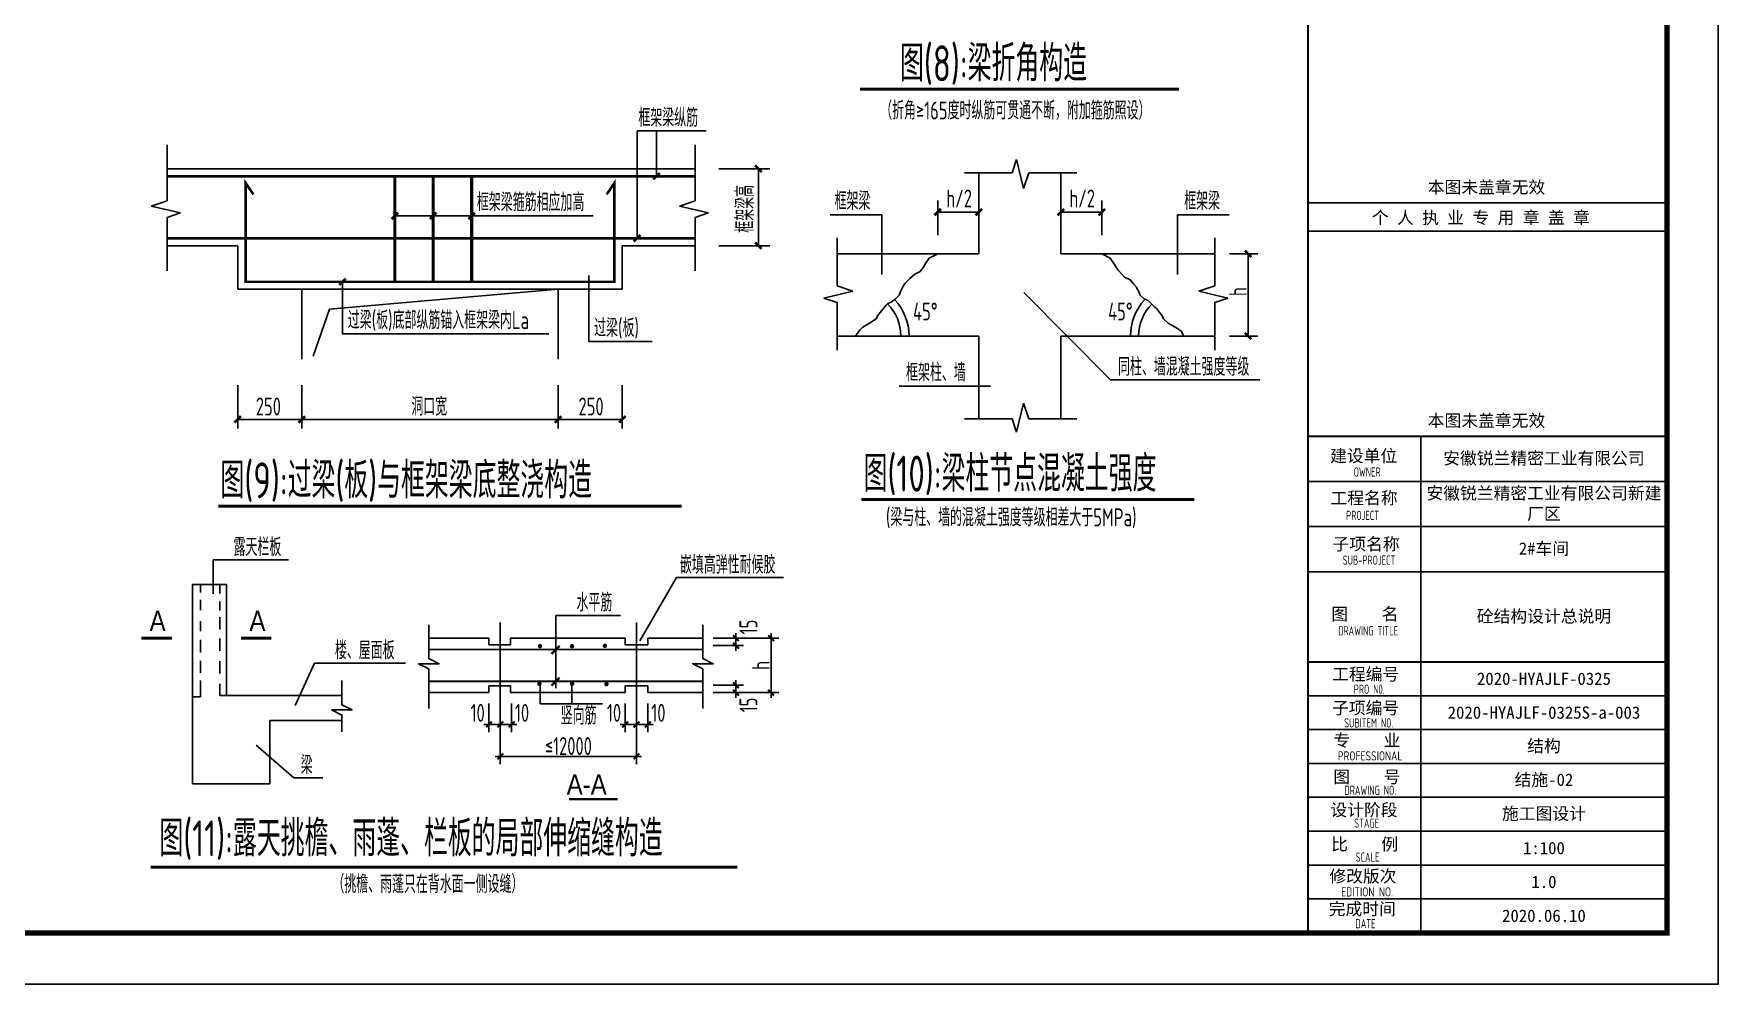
# Model space of a CAD drawing. Extents: x 492302 to 683319, y -252071 to 755100.
# Drawn here: x 650468 to 683319, y 695700 to 714228 of the extents above; entities that cross this region are included whole.
import ezdxf

# ---------------------------------------------------------------- set-up
doc = ezdxf.new("R2010")
doc.units = 0
doc.header["$LTSCALE"] = 1000
doc.header["$MEASUREMENT"] = 0
doc.linetypes.add('HIDDEN', pattern=[0.375, 0.25, -0.125])
for name, color, linetype in [('3T_WOOD', 21, 'Continuous'), ('dim', 7, 'Continuous'), ('PUB_TITLE', 171, 'Continuous'), ('TK', 4, 'Continuous'), ('图形', 2, 'Continuous'), ('文字', 4, 'Continuous'), ('沉降观测-室外', 9, 'Continuous'), ('表格', 7, 'Continuous')]:
    doc.layers.add(name, color=color, linetype=linetype)
doc.styles.add('HS', font='天和字符.shx', dxfattribs={"width": 0.7, "bigfont": '天和汉字.shx'})
doc.styles.add('TSSD_REIN', font='tssdeng.shx', dxfattribs={"width": 0.7, "bigfont": 'tssdchn.shx'})
doc.styles.add('图签宋体', font='', dxfattribs={"height": 300})
doc.styles.get('图签宋体').set_extended_font_data('NSimSun')

# ---------------------------------------------------------------- blocks, each defined once
blk = doc.blocks.new('DMTK2')
blk.add_line((-10, 0), (10, 0))
at = {"const_width": 4}
blk.add_lwpolyline([(-5.7, -5.7), (5.7, 5.7)], dxfattribs=at)
blk = doc.blocks.new('_ArchTick')
at = {"color": 0, "linetype": 'ByBlock', "const_width": 0.4}
blk.add_lwpolyline([(-0.5, -0.5), (0.5, 0.5)], dxfattribs=at)
blk = doc.blocks.new('GeYuanFrame_86052528', base_point=(20.09, 4.53))
at = {"layer": 'PUB_TITLE'}
blk.add_lwpolyline([(803.09, 14.53), (803.09, 111.33)], dxfattribs=at)
at = {"layer": 'TK'}
for p, q in [((781.09, 102.53), (851.09, 102.53)), ((781.09, 93.73), (851.09, 93.73)), ((781.09, 84.93), (803.09, 84.93)), ((781.09, 84.93), (851.09, 84.93)), ((781.09, 67.37), (851.09, 67.37)), ((781.09, 67.33), (851.09, 67.33)), ((781.09, 60.77), (851.09, 60.77)), ((781.09, 54.17), (851.09, 54.17)), ((781.09, 47.57), (851.09, 47.57)), ((781.09, 40.97), (851.09, 40.97)), ((781.09, 34.37), (851.09, 34.37)), ((781.09, 27.77), (851.09, 27.77)), ((781.09, 21.17), (851.09, 21.17)), ((781.09, 14.53), (851.09, 14.53))]:
    blk.add_line(p, q, dxfattribs=at)
blk.add_lwpolyline([(20.09, 4.53), (20.09, 598.53), (861.09, 598.53), (861.09, 4.53)], close=True, dxfattribs=at)
at = {"layer": 'TK', "const_width": 1}
blk.add_lwpolyline([(45.09, 588.53), (851.09, 588.53), (851.09, 14.53), (45.09, 14.53)], close=True, dxfattribs=at)
at = {"layer": 'TK'}
for points, const_width in [([(781.09, 588.53), (781.09, 14.53)], 0.4), ([(781.09, 156.83), (851.09, 156.83)], 0.35), ([(781.09, 111.33), (851.09, 111.33)], 0.35), ([(781.09, 67.37), (851.09, 67.37)], 0.35)]:
    blk.add_lwpolyline(points, dxfattribs=dict(at, const_width=const_width))
blk.add_lwpolyline([(781.09, 151.33), (851.09, 151.33)], dxfattribs=at)
at = {"layer": 'TK', "style": '图签宋体'}
for s, p in [('本图未盖章无效', (804.43, 158.7)), ('个 人 执 业 专 用 章 盖 章', (793.52, 152.77)), ('本图未盖章无效', (804.43, 113.2)), ('建设单位', (785.39, 106.33)), ('工程名称', (785.47, 98.12)), ('子项名称', (785.85, 89.14)), ('图    名', (785.63, 75.5)), ('工程编号', (785.77, 63.77)), ('子项编号', (785.77, 57.19)), ('专    业', (786.01, 50.88)), ('图    号', (786.02, 43.77)), ('设计阶段', (785.45, 37.32)), ('比    例', (785.59, 30.63)), ('修改版次', (785.24, 24.41)), ('完成时间', (785.11, 18.02))]:
    blk.add_text(s, height=2.4, dxfattribs=at).set_placement(p)
at = {"layer": 'TK', "style": 'TSSD_REIN'}
for s, width, p in [('OWNER', 0.7, (789.98, 103.48)), ('PROJECT', 0.7, (788.52, 95.02)), ('SUB-PROJECT', 0.7, (787.86, 86.3)), ('DRAWING TITLE', 0.7, (786.97, 72.53)), ('PRO N0.', 0.7, (790.01, 61.15)), ('SUBITEM NO.', 0.7, (788.15, 54.58)), ('PROFESSIONAL', 0.8, (786.88, 48.15)), ('DRAWING NO.', 0.7, (788.19, 41.45)), ('STAGE', 0.7, (790.09, 35.03)), ('SCALE', 0.7, (790.38, 28.42)), ('EDITION NO.', 0.8, (787.53, 21.64)), ('DATE', 0.7, (790.33, 15.45))]:
    blk.add_text(s, height=1.8, dxfattribs=dict(at, width=width)).set_placement(p)
at = {"layer": 'TK', "char_height": 2.4, "width": 48, "attachment_point": 5, "style": '图签宋体'}
for s, insert in [('安徽锐兰精密工业有限公司', (827.09, 106.93)), ('安徽锐兰精密工业有限公司新建厂区', (827.09, 98.13)), ('2#车间', (827.09, 89.33)), ('砼结构设计总说明', (827.09, 76.13)), ('2020-HYAJLF-0325', (827.09, 64.07)), ('2020-HYAJLF-0325S-a-003', (827.09, 57.47)), ('结构', (827.09, 50.87)), ('结施-02', (827.09, 44.27)), ('施工图设计', (827.09, 37.67)), ('1:100', (827.09, 31.07)), ('1.0', (827.09, 24.47)), ('2020.06.10', (827.09, 17.88))]:
    blk.add_mtext(s, dxfattribs=dict(at, insert=insert))

msp = doc.modelspace()

# ---------------------------------------------------------------- linework, layer by layer
at = {"layer": 'dim', "color": 3, "linetype": 'Continuous'}
for p, q in [((653965.9, 703971), (655438.6, 703971)), ((653965.9, 703311.7), (653965.9, 703971)), ((662288, 702395.7), (663005.1, 703625.7)), ((663005.1, 703625.7), (665090, 703625.7)), ((655564.8, 701136.4), (655942.3, 701957.7)), ((655942.3, 701957.7), (657718.9, 701957.7)), ((654809.5, 700363.4), (655539.9, 699724.9)), ((655539.9, 699724.9), (656108.6, 699724.9))]:
    msp.add_line(p, q, dxfattribs=at)
at = {"layer": '图形', "color": 3, "linetype": 'Continuous'}
for p, q in [((662234.2, 710241.5), (662234.2, 712331.8)), ((662234.2, 712331.8), (663583.5, 712331.8)), ((662613.3, 711449.6), (662613.3, 712331.8)), ((653069, 712063.8), (653069, 710970.6)), ((663369.4, 712063.8), (663369.4, 710970.6)), ((663369.4, 711595.6), (653069, 711595.6)), ((664825.9, 711595.6), (663826.5, 711595.6)), ((664600.3, 711595.6), (664600.3, 710095.6)), ((669635.7, 711777.3), (669549.5, 711518.2)), ((669770.3, 711210), (669635.7, 711777.3)), ((669549.5, 711518.2), (668620, 711518.2)), ((668896.6, 711518.2), (668896.6, 709935.3)), ((669872.9, 711518.2), (669770.3, 711210)), ((670811.2, 711518.2), (669872.9, 711518.2)), ((670496.6, 711518.2), (670496.6, 709935.3)), ((653069, 710970.6), (652760.7, 710868)), ((663369.4, 710970.6), (663061.2, 710868)), ((668096.6, 710978.7), (668096.6, 710297.9)), ((671296.6, 710978.7), (671296.6, 710297.9)), ((652760.7, 710868), (653328, 710733.4)), ((653328, 710733.4), (653069, 710647.2)), ((653069, 710647.2), (653069, 709605.1)), ((657508.5, 710677), (661379.4, 710677)), ((663061.2, 710868), (663628.5, 710733.4)), ((663628.5, 710733.4), (663369.4, 710647.2)), ((663369.4, 710647.2), (663369.4, 709605.1)), ((665996.7, 710698.3), (667006.1, 710698.3)), ((667006.1, 710698.3), (667006.1, 709531.9)), ((668096.6, 710749.9), (668896.6, 710749.9)), ((670496.6, 710749.9), (671296.6, 710749.9)), ((673781.5, 710698.3), (672772.1, 710698.3)), ((672772.1, 710698.3), (672772.1, 709531.9)), ((666135.5, 710249.9), (666135.5, 709311.5)), ((673497.7, 710249.9), (673497.7, 709311.5)), ((654446.5, 710095.6), (653069, 710095.6)), ((654446.5, 709245.6), (654446.5, 710095.6)), ((661946.5, 709245.6), (661946.5, 710095.6)), ((663369.4, 710095.6), (661946.5, 710095.6)), ((664825.9, 710095.6), (663826.5, 710095.6)), ((664825.9, 710095.6), (663826.5, 710095.6)), ((666135.5, 709935.3), (668896.6, 709935.3)), ((670496.6, 709935.3), (673497.7, 709935.3)), ((673787.4, 709935.3), (674341.8, 709935.3)), ((674150, 709935.3), (674150, 708335.3)), ((661946.5, 709245.6), (654446.5, 709245.6)), ((655696.5, 707882.7), (655696.5, 709245.6)), ((656236.1, 708861.9), (660696.5, 709245.6)), ((656491.4, 708379.6), (656491.4, 709391.5)), ((660696.5, 707882.7), (660696.5, 709245.6)), ((661295.6, 708227), (661295.6, 709512.3)), ((666135.5, 709311.5), (666443.8, 709208.9)), ((673497.7, 709311.5), (673189.5, 709208.9)), ((666443.8, 709208.9), (665876.5, 709074.4)), ((665876.5, 709074.4), (666135.5, 708988.1)), ((666135.5, 708988.1), (666135.5, 708058.6)), ((669777.9, 709184.7), (671463.9, 707481.6)), ((673189.5, 709208.9), (673756.8, 709074.4)), ((673756.8, 709074.4), (673497.7, 708988.1)), ((673497.7, 708988.1), (673497.7, 708058.6)), ((655915.8, 707939.7), (656236.1, 708861.9)), ((660515.5, 708379.6), (656491.4, 708379.6)), ((666135.5, 708335.3), (668896.6, 708335.3)), ((668896.6, 708335.3), (668896.6, 706718.2)), ((670496.6, 708335.3), (670496.6, 706718.2)), ((670496.6, 708335.3), (673497.7, 708335.3)), ((673787.4, 708335.3), (674341.8, 708335.3)), ((662527.3, 708227), (661295.6, 708227)), ((654446.5, 707374.9), (654446.5, 706530.3)), ((655696.5, 707374.9), (655696.5, 706530.3)), ((660696.5, 707374.9), (660696.5, 706530.3)), ((661946.5, 707374.9), (661946.5, 706530.3)), ((667344.1, 707354.9), (669124.4, 707354.9)), ((671463.9, 707481.6), (674377.7, 707481.6)), ((669770.3, 707026.5), (669635.7, 706459.2)), ((669872.9, 706718.2), (669770.3, 707026.5)), ((654446.5, 706710.3), (661946.5, 706710.3)), ((669549.5, 706718.2), (668620, 706718.2)), ((669635.7, 706459.2), (669549.5, 706718.2)), ((670811.2, 706718.2), (669872.9, 706718.2)), ((653567.7, 703495), (653567.7, 699603.8)), ((653567.7, 703495), (654230.7, 703495)), ((653722.7, 703336.1), (653722.7, 703495)), ((654097.8, 703316.4), (654097.8, 703495)), ((654230.7, 701326.9), (654230.7, 703495)), ((653722.7, 702992.6), (653722.7, 703194.3)), ((654097.8, 702987.2), (654097.8, 703161.6)), ((653722.7, 702583.7), (653722.7, 702774.5)), ((654097.8, 702616.4), (654097.8, 702856.3)), ((659567.1, 702754.2), (659567.1, 700004.7)), ((660651.9, 702888.7), (661912.1, 702888.7)), ((660651.9, 701472.9), (660651.9, 702888.7)), ((662222.7, 702754.2), (662222.7, 699995.2)), ((653722.7, 702169.3), (653722.7, 702414.7)), ((654097.8, 702196.6), (654097.8, 702436.5)), ((658172.6, 702446.3), (659345.7, 702446.3)), ((659345.7, 702446.3), (659345.7, 702313.6)), ((659766.3, 702446.3), (662002.3, 702446.3)), ((659766.3, 702313.6), (659766.3, 702446.3)), ((662002.3, 702446.3), (662002.3, 702313.6)), ((662445, 702446.3), (663518.4, 702446.3)), ((662445, 702313.6), (662445, 702446.3)), ((663718.3, 702446.3), (664312.8, 702446.3)), ((663818.3, 702446.3), (664997.5, 702446.3)), ((664162.8, 702346.3), (664162.8, 702546.3)), ((664162.8, 702311.2), (664162.8, 702436.3)), ((664162.8, 702401.2), (664162.8, 702201.2)), ((664847.5, 702346.3), (664847.5, 702546.3)), ((664847.5, 701394.4), (664847.5, 702436.3)), ((663720, 702301.2), (664312.8, 702301.2)), ((653722.7, 701771.3), (653722.7, 702005.8)), ((654097.8, 701760.4), (654097.8, 702000.3)), ((653722.7, 701304.8), (653722.7, 701624.1)), ((654097.8, 701326.9), (654097.8, 701558.7)), ((660341.9, 701539.8), (660341.9, 701163.2)), ((660961.8, 701536.2), (660961.8, 701163.2)), ((663718.3, 701384.4), (664312.8, 701384.4)), ((663720, 701529.5), (664312.8, 701529.5)), ((663818.3, 701384.4), (664997.5, 701384.4)), ((664162.8, 701429.5), (664162.8, 701629.5)), ((664162.8, 701519.5), (664162.8, 701394.4)), ((664162.8, 701484.4), (664162.8, 701284.4)), ((664847.5, 701484.4), (664847.5, 701284.4)), ((653722.7, 701304.8), (653567.7, 701304.8)), ((654097.8, 701326.9), (654230.7, 701326.9)), ((656477.2, 701326.9), (654230.7, 701326.9)), ((659345.7, 701173.8), (659345.7, 700614.9)), ((659567.1, 701185.4), (659567.1, 700614.9)), ((659567.1, 701185.4), (659567.1, 700614.9)), ((659788.5, 701173.8), (659788.5, 700614.9)), ((660341.9, 701163.2), (661560.2, 701163.2)), ((662002.3, 701173.8), (662002.3, 700614.9)), ((662223.7, 701185.4), (662223.7, 700614.9)), ((662445, 701173.8), (662445, 700614.9)), ((655073.1, 700840.2), (656477.2, 700840.2)), ((655073.1, 699603.8), (655073.1, 700840.2)), ((659445.7, 700764.9), (659245.7, 700764.9)), ((659355.7, 700764.9), (659557.1, 700764.9)), ((659667.1, 700764.9), (659467.1, 700764.9)), ((659467.1, 700764.9), (659667.1, 700764.9)), ((659778.5, 700764.9), (659577.1, 700764.9)), ((659688.5, 700764.9), (659888.5, 700764.9)), ((662102.3, 700764.9), (661902.3, 700764.9)), ((662012.3, 700764.9), (662213.7, 700764.9)), ((662123.7, 700764.9), (662323.7, 700764.9)), ((662435, 700764.9), (662233.7, 700764.9)), ((662345, 700764.9), (662545, 700764.9)), ((659567.1, 700514.9), (659567.1, 699992.8)), ((662223.7, 700514.9), (662223.7, 699992.8)), ((659667.1, 700142.8), (659467.1, 700142.8)), ((659577.1, 700142.8), (662213.7, 700142.8)), ((662123.7, 700142.8), (662323.7, 700142.8)), ((653567.7, 699603.8), (655073.1, 699603.8))]:
    msp.add_line(p, q, dxfattribs=at)
at = {"layer": '图形', "color": 1, "linetype": 'Continuous'}
msp.add_line((662223.7, 701185.4), (662223.7, 700614.9), dxfattribs=at)
at = {"layer": '图形', "color": 3, "linetype": 'Continuous'}
for points, const_width in [([(666580.5, 713148.5), (672798.9, 713148.5)], 60), ([(657508.5, 711449.6), (657508.5, 709391.5)], 60), ([(658258.5, 711449.6), (658258.5, 709391.5)], 60), ([(659008.5, 711449.6), (659008.5, 709391.5)], 60), ([(654065.9, 705019.7), (663103.1, 705019.7)], 60), ([(666607.7, 705150.7), (673099.6, 705150.7)], 60), ([(664219.3, 702389.7), (664106.2, 702502.9)], 40), ([(664106.2, 702357.7), (664219.3, 702244.6)], 40), ([(664904, 702389.7), (664790.9, 702502.9)], 40), ([(660565.6, 702138.9), (660724.3, 702297.6)], 45), ([(660565.6, 701519.5), (660721.8, 701675.6)], 45), ([(664219.3, 701472.9), (664106.2, 701586.1)], 40), ([(664106.2, 701441), (664219.3, 701327.8)], 40), ([(664790.9, 701441), (664904, 701327.8)], 40), ([(659402.3, 700821.5), (659289.1, 700708.4)], 40), ([(659623.7, 700821.5), (659510.5, 700708.4)], 40), ([(659510.5, 700708.4), (659623.7, 700821.5)], 40), ([(659731.9, 700708.4), (659845, 700821.5)], 40), ([(662058.8, 700821.5), (661945.7, 700708.4)], 40), ([(662167.1, 700708.4), (662280.2, 700821.5)], 40), ([(662388.5, 700708.4), (662501.6, 700821.5)], 40), ([(659623.7, 700199.3), (659510.5, 700086.2)], 40), ([(662167.1, 700086.2), (662280.2, 700199.3)], 40)]:
    msp.add_lwpolyline(points, dxfattribs=dict(at, const_width=const_width))
at = {"layer": '图形', "color": 3, "linetype": 'HIDDEN', "ltscale": 0.6, "const_width": 50}
for points in [[(663369.4, 711449.6), (653069, 711449.6)], [(663369.4, 710241.5), (653069, 710241.5)]]:
    msp.add_lwpolyline(points, dxfattribs=at)
at = {"layer": '图形', "color": 3, "linetype": 'Continuous', "ltscale": 0.6}
for points, const_width in [([(661641.4, 711095.7), (661792.8, 711319.6), (661792.8, 709391.5), (654600.2, 709391.5), (654600.2, 711319.6), (654751.5, 711095.7)], 50), ([(658172.6, 702225.1), (663518.4, 702225.1)], 36), ([(658172.6, 701605.6), (663518.4, 701605.6)], 36)]:
    msp.add_lwpolyline(points, dxfattribs=dict(at, const_width=const_width))
at = {"layer": '图形', "color": 3, "linetype": 'Continuous'}
for points in [[(668096.6, 709935.3), (667933.1, 709856), (667859, 709751.1), (667819.7, 709674.8), (667751.7, 709594.6), (667653, 709539), (667556.4, 709455), (667520, 709424.1), (667458.3, 709356.2), (667414.7, 709294.5), (667378.7, 709216), (667347.8, 709129.6), (667273.7, 709061.7), (667192.1, 708998.4), (667123.8, 708967.6), (667089, 708936.7), (667027.2, 708856.5), (666920.5, 708727), (666901.3, 708676), (666801.2, 708605.4), (666637.2, 708511), (666578.4, 708456.2), (666496.6, 708335.3)], [(671296.6, 709935.3), (671460.2, 709856), (671534.3, 709751.1), (671618.2, 709618.3), (671686.1, 709538.1), (671740.3, 709482.5), (671850.2, 709432.7), (671911, 709357.3), (671972.7, 709289.4), (671997.4, 709227.7), (672014.6, 709216), (672045.5, 709129.6), (672119.6, 709061.7), (672201.2, 709025.1), (672330.8, 708900.8), (672365.6, 708869.9), (672427.3, 708789.7), (672472.8, 708727), (672492, 708676), (672592.1, 708584.2), (672775.4, 708484.3), (672846.5, 708429.4), (672896.6, 708335.3)], [(658172.6, 701076.4), (658172.6, 701846.7), (657972.6, 701946.7), (658372.6, 701946.7), (658172.6, 702046.7), (658172.6, 702708.9)], [(663518.4, 701076.4), (663518.4, 701846.7), (663318.4, 701946.7), (663718.4, 701946.7), (663518.4, 702046.7), (663518.4, 702708.9)], [(656477.2, 700619.6), (656477.2, 700946.2), (656277.2, 701046.2), (656677.2, 701046.2), (656477.2, 701146.2), (656477.2, 701621.3)]]:
    msp.add_lwpolyline(points, dxfattribs=at)
at = {"layer": '图形', "color": 3, "linetype": 'Continuous', "const_width": 42.5}
for points in [[(660320.5, 702289.4, 1), (660363, 702289.4, 1)], [(660946.2, 702289.4, 1), (660988.7, 702289.4, 1)], [(661584.6, 702295.7, 1), (661627.1, 702295.7, 1)], [(660307.8, 701556.7, 1), (660350.3, 701556.7, 1)], [(660946.2, 701556.7, 1), (660988.7, 701556.7, 1)], [(661616.2, 701550.4, 1), (661658.7, 701550.4, 1)]]:
    msp.add_lwpolyline(points, format="xyb", close=True, dxfattribs=at)
at = {"layer": '图形', "color": 3, "linetype": 'Continuous'}
for centre, radius, start, end in [((666496.6, 708335.3), 881.5, 0, 45.27278), ((666496.6, 708335.3), 1040.9, 0, 43.1864), ((672896.6, 708335.3), 1040.9, 136.8136, 180), ((672896.6, 708335.3), 881.5, 135.12723, 180)]:
    msp.add_arc(centre, radius, start, end, dxfattribs=at)
at = {"layer": '文字'}
for p, q in [((659345.7, 702313.6), (659766.3, 702313.6)), ((662002.3, 702313.6), (662445, 702313.6)), ((658172.6, 701384.4), (659345.7, 701384.4)), ((659345.7, 701517.1), (659766.3, 701517.1)), ((659345.7, 701384.4), (659345.7, 701517.1)), ((659766.3, 701517.1), (659766.3, 701384.4)), ((659766.3, 701384.4), (662002.3, 701384.4)), ((662002.3, 701384.4), (662002.3, 701517.1)), ((662002.3, 701517.1), (662445, 701517.1)), ((662445, 701517.1), (662445, 701384.4)), ((662445, 701384.4), (663518.4, 701384.4))]:
    msp.add_line(p, q, dxfattribs=at)
at = {"layer": '文字', "const_width": 60}
for points in [[(652569, 702445.7), (653162.8, 702445.7)], [(654508.9, 702445.7), (655102.7, 702445.7)]]:
    msp.add_lwpolyline(points, dxfattribs=at)
at = {"layer": '文字', "color": 3, "const_width": 45}
msp.add_lwpolyline([(660909.1, 699305.5), (661854.8, 699305.5)], dxfattribs=at)
at = {"layer": '沉降观测-室外', "color": 3, "linetype": 'Continuous', "const_width": 60}
msp.add_lwpolyline([(652751.3, 697983.6), (664188.8, 697983.6)], dxfattribs=at)

# ---------------------------------------------------------------- block references
at = {"layer": '3T_WOOD', "xscale": 100, "yscale": 100, "zscale": 100}
msp.add_blockref('GeYuanFrame_86052528', (599218.8, 695699.9), dxfattribs=at)
at = {"layer": '图形', "color": 3, "linetype": 'Continuous', "xscale": 10, "yscale": 10, "zscale": 10, "rotation": 180}
msp.add_blockref('DMTK2', (662223.7, 700764.9), dxfattribs=at)
at = {"layer": '表格', "color": 3, "linetype": 'Continuous', "xscale": 127, "yscale": 127, "zscale": 127}
for p, rotation in [((664600.3, 711595.6), 90), ((662613.3, 711449.6), 180), ((657508.5, 710677), 180), ((658258.5, 710677), 180), ((659008.5, 710677), 180), ((662234.2, 710241.5), 180), ((664600.3, 710095.6), 90), ((664600.3, 710095.6), 90), ((674150, 709935.3), 270), ((656491.4, 709391.5), 180), ((674150, 708335.3), 270), ((654446.5, 706710.3), 180), ((655696.5, 706710.3), 180), ((660696.5, 706710.3), 180), ((661946.5, 706710.3), 180)]:
    msp.add_blockref('_ArchTick', p, dxfattribs=dict(at, rotation=rotation))
for p in [(668096.6, 710749.9), (668896.6, 710749.9), (670496.6, 710749.9), (671296.6, 710749.9)]:
    msp.add_blockref('_ArchTick', p, dxfattribs=at)

# ---------------------------------------------------------------- texts
at = {"layer": '图形', "color": 3, "linetype": 'Continuous', "style": 'TSSD_REIN', "width": 0.7}
for s, height, p in [('图(8):梁折角构造', 700, (667361.4, 713300.8)), ('（折角\x93165度时纵筋可贯通不断，附加箍筋照设）', 350, (666974.8, 712555.8)), ('框架梁纵筋', 350, (662260.5, 712415.8)), ('框架梁箍筋相应加高', 350, (659110.6, 710768.1)), ('框架梁', 350, (666085.6, 710793.4)), ('h/2', 350, (668264.3, 710841)), ('h/2', 350, (670664.3, 710841)), ('框架梁', 350, (672903.7, 710793.4)), ('45%%d', 350, (667615.8, 708638.2)), ('45%%d', 350, (671419.9, 708638.2)), ('过梁(板)底部纵筋锚入框架梁内La', 350, (656593.5, 708470.7)), ('过梁(板)', 350, (661397.7, 708318.1)), ('同柱、墙混凝土强度等级', 350, (671612.9, 707561)), ('框架柱、墙', 350, (667479.9, 707449.9)), ('250', 350, (654799.7, 706786.3)), ('洞口宽', 350, (657833, 706786.3)), ('250', 350, (661092.3, 706786.3)), ('图(10):梁柱节点混凝土强度', 700, (666651.4, 705302.9)), ('图(9):过梁(板)与框架梁底整浇构造', 700, (654109.7, 705172)), ('(梁与柱、墙的混凝土强度等级相差大于5MPa)', 350, (667086.8, 704626.3)), ('露天栏板', 350, (654366, 704047.6)), ('嵌填高弹性耐候胶', 350, (663070.7, 703702.2)), ('水平筋', 350, (661052, 702965.3)), ('楼、屋面板', 350, (656342.5, 702034.3)), ('竖向筋', 350, (660745.7, 700762.1)), ('梁', 350, (655676, 699801.4))]:
    msp.add_text(s, height=height, dxfattribs=at).set_placement(p)
for s, p in [('框架梁高', (664512.5, 710348.8)), ('h', (674124.2, 709113.7))]:
    msp.add_text(s, height=350, rotation=90, dxfattribs=at).set_placement(p)
at = {"layer": '图形', "color": 3, "linetype": 'Continuous', "char_height": 350, "attachment_point": 5, "rotation": 90, "style": 'TSSD_REIN'}
for s, insert in [('\\A1;15', (664405.8, 702663)), ('\\A1;h', (664647.5, 701915.3)), ('\\A1;15', (664405.8, 701144.3))]:
    msp.add_mtext(s, dxfattribs=dict(at, insert=insert))
at = {"layer": '图形', "color": 3, "linetype": 'Continuous', "char_height": 350, "attachment_point": 5, "style": 'TSSD_REIN'}
for s, insert in [('\\A1;10', (659125.9, 700989.9)), ('\\A1;10', (659991, 700989.9)), ('\\A1;10', (661784.6, 700989.9)), ('\\A1;10', (662649.7, 700989.9)), ('\\A1;≤12000', (660895.4, 700342.8))]:
    msp.add_mtext(s, dxfattribs=dict(at, insert=insert))
at = {"layer": '文字', "style": 'HS', "width": 0.875}
for s, p in [('A', (652728.8, 702584)), ('A', (654675.7, 702584)), ('A-A', (660862.1, 699394.5))]:
    msp.add_text(s, height=400, dxfattribs=at).set_placement(p)
at = {"layer": '沉降观测-室外', "color": 3, "linetype": 'Continuous', "style": 'TSSD_REIN', "width": 0.7}
for s, height, p in [('图(11):露天挑檐、雨蓬、栏板的局部伸缩缝构造', 700, (652919.8, 698194.2)), ('（挑檐、雨蓬只在背水面一侧设缝）', 350, (656292.8, 697478.4))]:
    msp.add_text(s, height=height, dxfattribs=at).set_placement(p)

doc.saveas('drawing.dxf')
